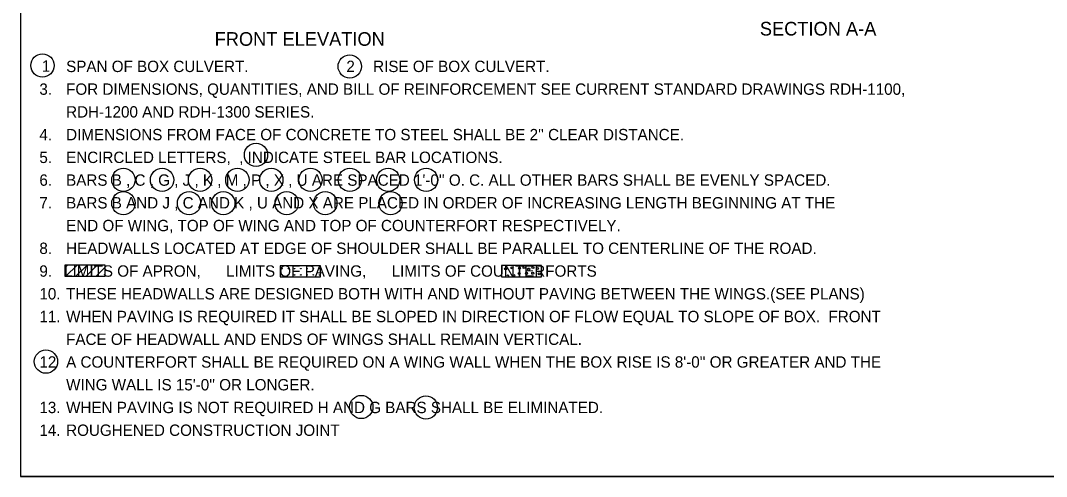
# Model space of a CAD drawing. Extents: x 1007 to 1035.5, y 1000.5 to 1021.5.
# Drawn here: x 1007 to 1025.06, y 1000.5 to 1008.52 of the extents above; entities that cross this region are included whole.
import ezdxf

# ---------------------------------------------------------------- set-up
doc = ezdxf.new("R2010")
doc.units = 0
for name, color, linetype in [('Level 1', 7, 'Continuous'), ('Level 10', 7, 'Continuous'), ('Level 11', 7, 'Continuous')]:
    doc.layers.add(name, color=color, linetype=linetype)

msp = doc.modelspace()

# ---------------------------------------------------------------- linework, layer by layer
at = {"layer": 'Level 1'}
for p, q in [((1007.782, 1004.181), (1007.82, 1004.219)), ((1007.8, 1004.022), (1007.996, 1004.219)), ((1007.976, 1004.022), (1008.173, 1004.219)), ((1008.153, 1004.022), (1008.35, 1004.219)), ((1008.33, 1004.022), (1008.489, 1004.181))]:
    msp.add_line(p, q, dxfattribs=at)
for points in [[(1007.782, 1004.022), (1008.489, 1004.022), (1008.489, 1004.219), (1007.782, 1004.219)], [(1011.573, 1004.009), (1012.281, 1004.009), (1012.281, 1004.206), (1011.573, 1004.206)], [(1015.465, 1004.012), (1016.172, 1004.012), (1016.172, 1004.209), (1015.465, 1004.209)]]:
    msp.add_lwpolyline(points, close=True, dxfattribs=at)
for centre, radius in [((1007.386, 1007.73), 0.205), ((1012.795, 1007.713), 0.205), ((1011.145, 1006.158), 0.205), ((1008.811, 1005.717), 0.205), ((1009.491, 1005.717), 0.205), ((1010.16, 1005.717), 0.205), ((1010.817, 1005.717), 0.205), ((1011.415, 1005.717), 0.205), ((1012.105, 1005.717), 0.205), ((1012.797, 1005.717), 0.205), ((1013.471, 1005.717), 0.205), ((1014.14, 1005.717), 0.205), ((1008.811, 1005.307), 0.205), ((1009.966, 1005.307), 0.205), ((1010.57, 1005.307), 0.205), ((1011.685, 1005.307), 0.205), ((1012.365, 1005.307), 0.205), ((1013.514, 1005.307), 0.205), ((1011.604, 1004.155), 0.005), ((1011.604, 1004.155), 0.0025), ((1011.714, 1004.155), 0.005), ((1011.714, 1004.155), 0.0025), ((1011.824, 1004.155), 0.005), ((1011.824, 1004.155), 0.0025), ((1011.934, 1004.155), 0.005), ((1011.934, 1004.155), 0.0025), ((1012.044, 1004.155), 0.005), ((1012.044, 1004.155), 0.0025), ((1012.154, 1004.155), 0.005), ((1012.154, 1004.155), 0.0025), ((1012.264, 1004.155), 0.005), ((1012.264, 1004.155), 0.0025), ((1015.539, 1004.154), 0.0181), ((1015.652, 1004.172), 0.0181), ((1015.785, 1004.164), 0.0181), ((1015.863, 1004.177), 0.0181), ((1015.945, 1004.149), 0.0181), ((1016.02, 1004.175), 0.0181), ((1016.101, 1004.157), 0.0181), ((1011.604, 1004.045), 0.005), ((1011.604, 1004.045), 0.0025), ((1011.714, 1004.045), 0.005), ((1011.714, 1004.045), 0.0025), ((1011.824, 1004.045), 0.005), ((1011.824, 1004.045), 0.0025), ((1011.934, 1004.045), 0.005), ((1011.934, 1004.045), 0.0025), ((1012.044, 1004.045), 0.005), ((1012.044, 1004.045), 0.0025), ((1012.154, 1004.045), 0.005), ((1012.154, 1004.045), 0.0025), ((1012.264, 1004.045), 0.005), ((1012.264, 1004.045), 0.0025), ((1015.681, 1004.037), 0.0181), ((1015.778, 1004.07), 0.0181), ((1015.906, 1004.073), 0.0181), ((1016.016, 1004.074), 0.0181), ((1016.129, 1004.063), 0.0181), ((1007.448, 1002.52), 0.205), ((1012.998, 1001.722), 0.205), ((1014.136, 1001.714), 0.205)]:
    msp.add_circle(centre, radius, dxfattribs=at)
msp.add_arc((1015.577, 1004.025), 0.0181, 339.5901, 170.4279, dxfattribs=at)
at = {"layer": 'Level 10'}
for p in [(1007, 1021.5), (1035.5, 1000.5)]:
    msp.add_line(p, (1007, 1000.5), dxfattribs=at)
at = {"layer": 'Level 11'}
msp.add_lwpolyline([(1007, 1000.5), (1035.5, 1000.5), (1035.5, 1021.5), (1007, 1021.5)], close=True, dxfattribs=at)

# ---------------------------------------------------------------- texts
at = {"layer": 'Level 1'}
for s, height, p in [('SECTION A-A', 0.24, (1020.014, 1008.257)), ('FRONT ELEVATION', 0.24, (1010.417, 1008.076)), ('1', 0.2, (1007.373, 1007.619)), ('SPAN OF BOX CULVERT.', 0.2, (1007.803, 1007.614)), ('2', 0.2, (1012.736, 1007.614)), ('RISE OF BOX CULVERT.', 0.2, (1013.207, 1007.614)), ('3.', 0.2, (1007.332, 1007.214)), ('FOR DIMENSIONS, QUANTITIES, AND BILL OF REINFORCEMENT SEE CURRENT STANDARD DRAWINGS RDH-1100,', 0.2, (1007.803, 1007.214)), ('RDH-1200 AND RDH-1300 SERIES.', 0.2, (1007.803, 1006.814)), ('4.', 0.2, (1007.332, 1006.414)), ("DIMENSIONS FROM FACE OF CONCRETE TO STEEL SHALL BE 2'' CLEAR DISTANCE.", 0.2, (1007.803, 1006.414)), ('5.', 0.2, (1007.332, 1006.014)), ('ENCIRCLED LETTERS,  , INDICATE STEEL BAR LOCATIONS.', 0.2, (1007.803, 1006.014)), ('6.', 0.2, (1007.332, 1005.614)), ("BARS B , C , G , J , K , M , P , X , U ARE SPACED 1'-0'' O. C. ALL OTHER BARS SHALL BE EVENLY SPACED.", 0.2, (1007.803, 1005.614)), ('7.', 0.2, (1007.332, 1005.214)), ('BARS B AND J , C AND K , U AND X ARE PLACED IN ORDER OF INCREASING LENGTH BEGINNING AT THE', 0.2, (1007.803, 1005.214)), ('END OF WING, TOP OF WING AND TOP OF COUNTERFORT RESPECTIVELY.', 0.2, (1007.803, 1004.814)), ('8.', 0.2, (1007.332, 1004.414)), ('HEADWALLS LOCATED AT EDGE OF SHOULDER SHALL BE PARALLEL TO CENTERLINE OF THE ROAD.', 0.2, (1007.803, 1004.414)), ('9.', 0.2, (1007.332, 1004.014)), ('       LIMITS OF APRON,      LIMITS OF PAVING,      LIMITS OF COUNTERFORTS', 0.2, (1007.246, 1004.014)), ('10.', 0.2, (1007.332, 1003.614)), ('THESE HEADWALLS ARE DESIGNED BOTH WITH AND WITHOUT PAVING BETWEEN THE WINGS.(SEE PLANS)', 0.2, (1007.803, 1003.614)), ('11.', 0.2, (1007.332, 1003.214)), ('WHEN PAVING IS REQUIRED IT SHALL BE SLOPED IN DIRECTION OF FLOW EQUAL TO SLOPE OF BOX.  FRONT ', 0.2, (1007.803, 1003.214)), ('FACE OF HEADWALL AND ENDS OF WINGS SHALL REMAIN VERTICAL.', 0.2, (1007.803, 1002.814)), ('12', 0.2, (1007.332, 1002.414)), ("A COUNTERFORT SHALL BE REQUIRED ON A WING WALL WHEN THE BOX RISE IS 8'-0'' OR GREATER AND THE", 0.2, (1007.803, 1002.414)), ("WING WALL IS 15'-0'' OR LONGER.", 0.2, (1007.803, 1002.014)), ('13.', 0.2, (1007.332, 1001.614)), ('WHEN PAVING IS NOT REQUIRED H AND G BARS SHALL BE ELIMINATED.', 0.2, (1007.803, 1001.614)), ('14.', 0.2, (1007.332, 1001.214)), ('ROUGHENED CONSTRUCTION JOINT', 0.2, (1007.803, 1001.214))]:
    msp.add_text(s, height=height, dxfattribs=at).set_placement(p)

doc.saveas('drawing.dxf')
